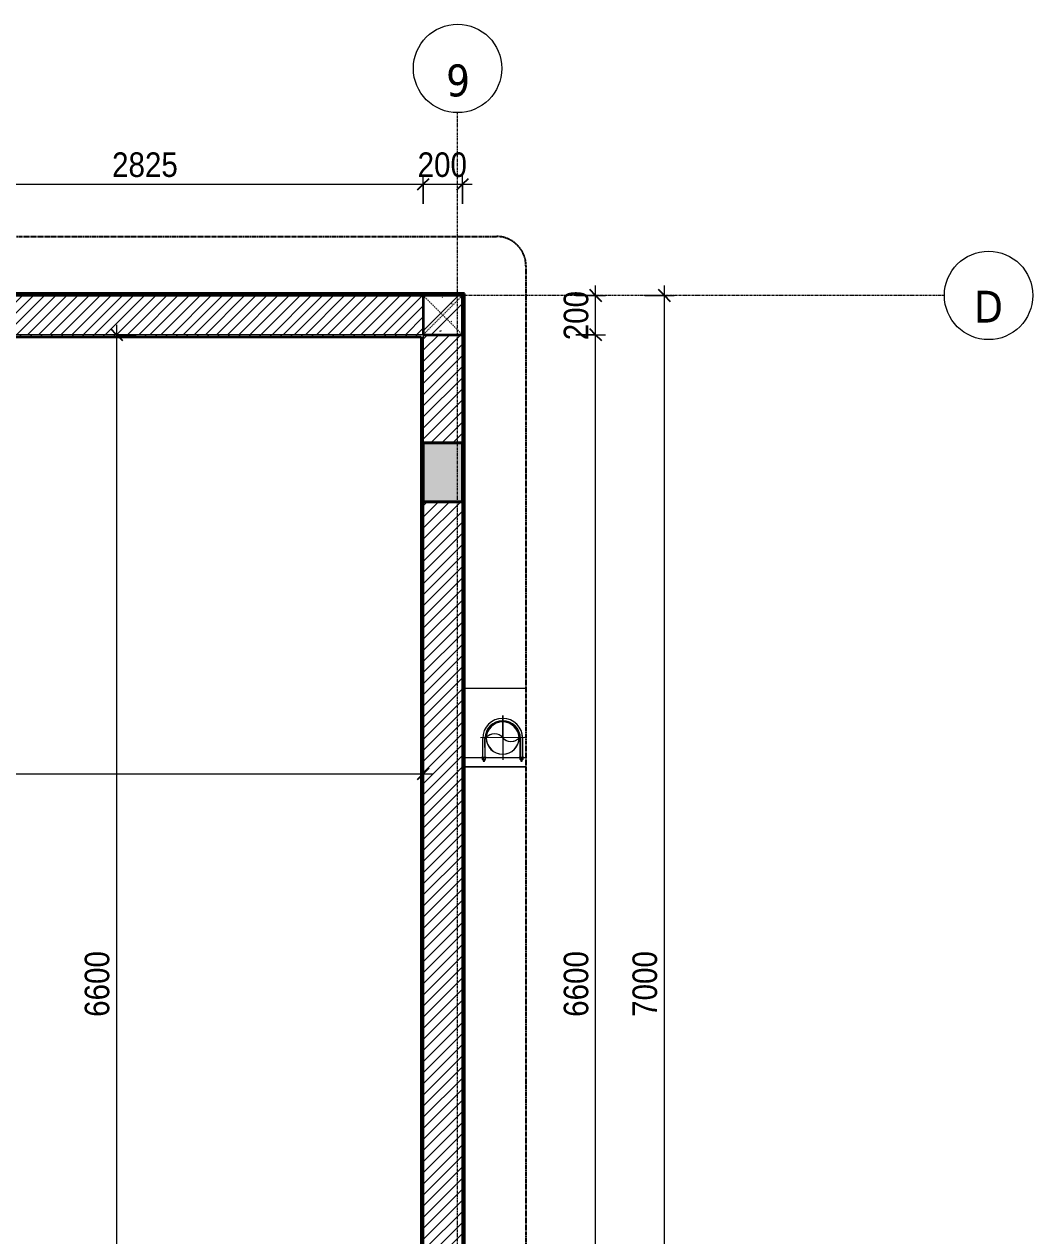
# Model space of a CAD drawing. Header units: millimetres. Extents: x 75804 to 125408, y 2002 to 35126.
# Drawn here: x 114553 to 119687, y 28752 to 34917 of the extents above; entities that cross this region are included whole.
import ezdxf

# ---------------------------------------------------------------- set-up
doc = ezdxf.new("R2010")
doc.units = ezdxf.units.MM
for name, pattern in [('Dash', [6, 3, -3]), ('Dash - Tight', [4.5, 3, -1.5]), ('Grid Line', [22.225, 12.7, -3.175, 3.175, -3.175]), ('Hidden', [7.14375, 4.7625, -2.38125]), ('IMPORT-CENTER _2_', [40.64, 25.4, -5.08, 5.08, -5.08])]:
    doc.linetypes.add(name, pattern=pattern)
for name, color, linetype, lineweight in [('0-5', 90, 'Continuous', 5), ('A-ANNO-DIMS', 211, 'Continuous', 9), ('A-ANNO-DIMS-50', 211, 'Continuous', 9), ('A-DETL-GENF-1', 92, 'Dash - Tight', 18), ('A-DETL-GENF-2', 92, 'Hidden', 25), ('A-WALL', 113, 'Continuous', 18), ('A-WALL-1', 113, 'Continuous', 35), ('A-WALL-PATT-1', 111, 'Continuous', 18), ('G-IMPT', 8, 'Continuous', 18), ('G-IMPT-2', 8, 'IMPORT-CENTER _2_', 18), ('I-WALL-2', 2, 'Continuous', 35), ('M-EQPM', 50, 'Continuous', 18), ('S-COLS', 52, 'Continuous', 18), ('S-COLS-1', 9, 'Continuous', 5), ('S-COLS-2', 7, 'Continuous', 35), ('S-COLS-5', 52, 'Continuous', 35), ('S-COLS-HDLN', 52, 'Dash', 18), ('S-COLS-HDLN-1', 254, 'Continuous', 18), ('S-GRID-1', 1, 'Grid Line', 9), ('S-GRID-IDEN', 1, 'Continuous', 9)]:
    doc.layers.add(name, color=color, linetype=linetype, lineweight=lineweight)
doc.styles.add('Tahoma_B', font='tahomabd.ttf', dxfattribs={"height": 162.5})
doc.styles.add('UTM Avo', font='', dxfattribs={"width": 0.9, "height": 125})
doc.styles.get('UTM Avo').set_extended_font_data('UTM Avo')
doc.dimstyles.new('1_Dim_chi_tiet_2_5', dxfattribs={"dimscale": 304.8, "dimtxt": 124.912619, "dimasz": 0.19685, "dimexe": 0.164042, "dimexo": 0.0625, "dimgap": 0.016404, "dimtad": 1, "dimdec": 0, "dimrnd": 5, "dimzin": 0, "dimdsep": 46, "dimtxsty": 'UTM Avo', "dimblk1": 'OBLIQUE', "dimblk2": 'OBLIQUE', "dimsah": 1, "dimcen": 0.09, "dimdle": 0.164042, "dimazin": 0, "dimtfac": 1, "dimtdec": 4, "dimtix": 1, "dimtmove": 0, "dimatfit": 3, "dimfxl": 0.328084, "dimfxlon": 1, "dimtvp": 1, "dimtolj": 1, "dimtzin": 0, "dimarcsym": 2})
pattern_1 = [(45, (33206.14, 0), (-28.284271, 28.284271), [])]
pattern_2 = [(45, (33206.14, 0), (-26.516504, 26.516504), [])]
pattern_3 = [(50, (-83477.56, -33436.94), (364.3679, -31.8783), [38.1, -419.1]), (355, (-83477.56, -33436.94), (-70.4859, 382.1133), [30.48, -335.28]), (100.451, (-83447.2, -33439.6), (293.885, 350.2334), [32.38, -356.18]), (46.184, (-83477.56, -33335.34), (542.1585, -84.0858), [57.15, -628.65]), (96.636, (-83432.4, -33342.34), (474.805, 494.8554), [48.57, -534.27]), (351.184, (-83477.56, -33335.34), (474.8102, 494.85), [45.72, -502.92]), (21, (-83426.76, -33360.74), (303.2285, -204.5305), [38.1, -419.1]), (326, (-83426.76, -33360.74), (123.6039, 368.376), [30.48, -335.28]), (71.451, (-83401.5, -33377.78), (426.8341, 163.8427), [32.38, -356.18]), (37.5, (-83477.56, -33436.94), (6.17665, 169.11015), [3.353, -327.863, 3.353, -337.007, -336.55]), (37.5, (-83477.56, -33436.94), (6.17665, 169.11015), [-671.576, 3.353, -333.197]), (7.5, (-83477.56, -33436.94), (133.63888, 200.3615), [3.353, -190.703, 3.353, -320.243, -128.27]), (7.5, (-83477.56, -33436.94), (133.63888, 200.3615), [-517.652, 3.353, -124.917]), (327.5, (-83590.85, -33436.94), (271.18182, -11.45836), [3.353, -123.647, 3.353, -918.667]), (327.5, (-83590.85, -33436.94), (271.18182, -11.45836), [-130.353, -392.887, 3.353, -522.427]), (317.5, (-83641.65, -33436.94), (296.2585, 50.85285), [3.353, -161.747, 3.353, -633.171]), (317.5, (-83641.65, -33436.94), (296.2585, 50.85285), [-168.453, -259.791, 3.353, -370.027]), (45, (-83477.56, -33436.94), (-125.7236, 125.7236), []), (45, (-83477.56, -33246.44), (-125.7236, 125.7236), [])]

# ---------------------------------------------------------------- blocks, each defined once
blk = doc.blocks.new('NCV_TKTC_KET CAU_rvt-4-TKCS_THANG MÁY TM2 - MẶT BẰNG TUM MÁI')
at = {"layer": 'S-COLS-1'}
blk.add_hatch(color=256, dxfattribs=at).paths.add_polyline_path([(83577.6, 32486.9), (83577.6, 32786.9), (83377.6, 32786.9), (83377.6, 32486.9)])
at = {"layer": 'S-COLS-2'}
for p, q in [((83577.6, 32786.9), (83377.6, 32786.9)), ((83377.6, 32786.9), (83377.6, 32486.9)), ((83577.6, 32486.9), (83577.6, 32786.9)), ((83377.6, 32486.9), (83577.6, 32486.9))]:
    blk.add_line(p, q, dxfattribs=at)
blk = doc.blocks.new('TKTC_BON NUOC MAI_260130 - TKTC_BON NUOC MAI_260130_dwg_CUM U_DN100-3426671-TKCS_THANG MÁY TM2 - MẶT BẰNG TUM MÁI')
at = {"layer": 'G-IMPT'}
blk.add_hatch(color=256, dxfattribs=at).paths.add_polyline_path([(0, 61), (0, 57), (14.8, 55.1), (28.5, 49.4), (40.3, 40.3), (49.4, 28.5), (55.1, 14.8), (57, 0), (55.1, -14.8), (49.4, -28.5), (40.3, -40.3), (28.5, -49.4), (14.8, -55.1), (0, -57), (0, -61), (15.8, -58.9), (30.5, -52.8), (43.1, -43.1), (52.8, -30.5), (58.9, -15.8), (61, 0), (58.9, 15.8), (52.8, 30.5), (43.1, 43.1), (30.5, 52.8), (15.8, 58.9)])
for p, q in [((-79.1, 66.6), (-79.1, 63.4)), ((-76.6, 66.6), (-76.6, 63.4)), ((-74.6, 66.6), (-74.6, 63.4)), ((-72.7, 69.3), (-72.7, 60.7)), ((-66.9, 67.9), (-71.7, 67.9)), ((-66.9, 62.1), (-71.7, 62.1)), ((-65, 69), (0, 69)), ((-79.1, -63.4), (-79.1, -66.6)), ((-76.6, -63.4), (-76.6, -66.6)), ((-74.6, -63.4), (-74.6, -66.6)), ((-72.7, -60.7), (-72.7, -69.3)), ((-66.9, -62.1), (-71.7, -62.1)), ((-66.9, -67.9), (-71.7, -67.9)), ((-65, -69), (0, -69))]:
    blk.add_line(p, q, dxfattribs=at)
at = {"layer": 'G-IMPT', "flags": 128}
for points in [[(-72.7, 67.6), (-78.1, 67.6), (-78.1, 62.4), (-72.7, 62.4)], [(-71.7, 59.2), (-66.9, 59.2), (-66.9, 70.8), (-71.7, 70.8)], [(-66.9, 70.8), (-66.9, 72.7), (-65, 72.7), (-65, 57.3), (-66.9, 57.3), (-66.9, 59.2)], [(-65, 61), (0, 61), (0, 57)], [(-72.7, -62.4), (-78.1, -62.4), (-78.1, -67.6), (-72.7, -67.6)], [(-71.7, -70.8), (-66.9, -70.8), (-66.9, -59.2), (-71.7, -59.2)], [(-66.9, -59.2), (-66.9, -57.3), (-65, -57.3), (-65, -72.7), (-66.9, -72.7), (-66.9, -70.8)], [(-65, -61), (0, -61), (0, -57)]]:
    blk.add_lwpolyline(points, dxfattribs=at)
at = {"layer": 'G-IMPT'}
for centre, radius, start, end in [((-78.1, 66.6), 0.96, 90, 180), ((-78.1, 63.4), 0.96, 180, 270), ((-71.1, 69.3), 1.56, 112.6199, 247.3801), ((-67.9, 65), 4.8, 143.1301, 216.8699), ((-71.1, 60.7), 1.56, 112.6199, 247.3801), ((0, 0), 69, 270, 90), ((0, 0), 61, 270, 90), ((0, 0), 57, 270, 90), ((-78.1, -63.4), 0.96, 90, 180), ((-78.1, -66.6), 0.96, 180, 270), ((-71.1, -60.7), 1.56, 112.6199, 247.3801), ((-67.9, -65), 4.8, 143.1301, 216.8699), ((-71.1, -69.3), 1.56, 112.6199, 247.3801)]:
    blk.add_arc(centre, radius, start, end, dxfattribs=at)
blk = doc.blocks.new('TKTC_BON NUOC MAI_260130 - TKTC_BON NUOC MAI_260130_dwg_$cc-3426672-TKCS_THANG MÁY TM2 - MẶT BẰNG TUM MÁI')
at = {"layer": 'G-IMPT'}
blk.add_circle((0, 0), 0.5, dxfattribs=at)
for centre, radius, start, end in [((0, 0), 0.5, 90, 270), ((0.188, 0.25), 0.313, 126.8699, 233.1301), ((-0.188, -0.25), 0.313, 306.8699, 53.1301)]:
    blk.add_arc(centre, radius, start, end, dxfattribs=at)
at = {"layer": 'G-IMPT-2'}
for p, q in [((0, -0.673), (0, 0.673)), ((-0.673, 0), (0.673, 0))]:
    blk.add_line(p, q, dxfattribs=at)
blk = doc.blocks.new('TKTC_BON NUOC MAI_260130 - TKTC_BON NUOC MAI_260130_dwg-3426650-TKCS_THANG MÁY TM2 - MẶT BẰNG TUM MÁI')
at = {"layer": 'G-IMPT'}
for p, q in [((-119251, -829634.4), (-119564.2, -829634.4)), ((-119564.2, -829984.9), (-119251, -829984.9)), ((-119251, -830033.1), (-119564.2, -830033.1)), ((-119564.2, -830033.3), (-119251, -830033.3))]:
    blk.add_line(p, q, dxfattribs=at)
at = {"extrusion": (0, 0, -1), "xscale": 168.0000000000956, "yscale": 168.0000000000956, "zscale": -168.0000000000956}
for p, rotation in [((119369.8, -829884.9), 269.9277821117897), ((119369.5, -829884.7), 269.9277821117899)]:
    blk.add_blockref('TKTC_BON NUOC MAI_260130 - TKTC_BON NUOC MAI_260130_dwg_$cc-3426672-TKCS_THANG MÁY TM2 - MẶT BẰNG TUM MÁI', p, dxfattribs=dict(at, rotation=rotation))
at = {"xscale": 1.473684210526311, "yscale": 1.473684210526311, "zscale": 1.473684210526311, "rotation": 90.07221788661575}
for p in [(-119369.8, -829888.4), (-119369.5, -829888.3)]:
    blk.add_blockref('TKTC_BON NUOC MAI_260130 - TKTC_BON NUOC MAI_260130_dwg_CUM U_DN100-3426671-TKCS_THANG MÁY TM2 - MẶT BẰNG TUM MÁI', p, dxfattribs=at)
blk = doc.blocks.new('TKTC_BON NUOC MAI_260130 - TKTC_BON NUOC MAI_260130-2047084-TKCS_THANG MÁY TM2 - MẶT BẰNG TUM MÁI')
blk.add_blockref('TKTC_BON NUOC MAI_260130 - TKTC_BON NUOC MAI_260130_dwg-3426650-TKCS_THANG MÁY TM2 - MẶT BẰNG TUM MÁI', (169499.2, 843934.4))
blk = doc.blocks.new('G1_SOF - BO TRU - 200x200-V28-TKCS_THANG MÁY TM2 - MẶT BẰNG TUM MÁI')
at = {"layer": 'S-COLS-HDLN-1'}
h = blk.add_hatch(dxfattribs=at)
h.set_pattern_fill('FP_8', color=256, style=0, pattern_type=2)
h.set_pattern_definition(pattern_3)
h.paths.add_polyline_path([(100, -100), (100, 100), (-100, 100), (-100, -100)])
h = blk.add_hatch(dxfattribs=at)
h.set_pattern_fill('FP_8', color=256, style=0, pattern_type=2)
h.set_pattern_definition(pattern_3)
h.paths.add_polyline_path([(100, -100), (100, 100), (-100, 100), (-100, -100)])
at = {"layer": 'S-COLS-5'}
for p, q in [((100, 100), (-100, 100)), ((-100, 100), (-100, -100)), ((100, -100), (100, 100)), ((-100, -100), (100, -100))]:
    blk.add_line(p, q, dxfattribs=at)
at = {"layer": 'S-COLS-HDLN'}
for p, q in [((100, 100), (-100, -100)), ((-100, 100), (100, -100))]:
    blk.add_line(p, q, dxfattribs=at)
blk = doc.blocks.new('BORDER VIEW - BORDER VIEW-1938873-TKCS_THANG MÁY TM2 - MẶT BẰNG TUM MÁI')
at = {"layer": 'A-DETL-GENF-2'}
for p, q in [((150, 8500), (6798.1, 8500)), ((6948.1, 8350), (6948.1, 150))]:
    blk.add_line(p, q, dxfattribs=at)
blk.add_arc((6798.1, 8350), 150, 0, 90, dxfattribs=at)
blk = doc.blocks.new('Grid - M_Grid Head - Circle-353313-TKCS_THANG MÁY TM2 - MẶT BẰNG TUM MÁI')
at = {"layer": 'S-GRID-IDEN'}
blk.add_circle((0, 0), 4.5, dxfattribs=at)
blk = doc.blocks.new('DIMBLOCK127-TKCS_THANG MÁY TM2 - MẶT BẰNG TUM MÁI')
at = {"layer": 'A-ANNO-DIMS-50'}
for p, q in [((113758.7, 34202.5), (113758.7, 34052.5)), ((113758.7, 34102.5), (113758.7, 34202.5)), ((113758.7, 34102.5), (116583.7, 34102.5)), ((116583.7, 34002.5), (116583.7, 34152.5)), ((116583.7, 34102.5), (116583.7, 34002.5))]:
    blk.add_line(p, q, dxfattribs=at)
at = {"layer": 'A-ANNO-DIMS-50', "lineweight": 25}
for p, q in [((113758.7, 34102.5), (113728.7, 34072.5)), ((113758.7, 34102.5), (113788.7, 34132.5)), ((116583.7, 34102.5), (116553.7, 34072.5)), ((116583.7, 34102.5), (116613.7, 34132.5))]:
    blk.add_line(p, q, dxfattribs=at)
at = {"layer": 'A-ANNO-DIMS-50', "color": 0, "insert": (115000, 34264.9), "char_height": 125, "width": 410.824, "attachment_point": 1, "line_spacing_factor": 1.110334, "style": 'UTM Avo'}
blk.add_mtext('2825', dxfattribs=at)
blk = doc.blocks.new('_Oblique')
at = {"color": 0, "linetype": 'ByBlock', "lineweight": -2}
blk.add_line((-0.5, -0.5), (0.5, 0.5), dxfattribs=at)
blk = doc.blocks.new('DIMBLOCK128-TKCS_THANG MÁY TM2 - MẶT BẰNG TUM MÁI')
at = {"layer": 'A-ANNO-DIMS-50', "lineweight": 25}
for p, q in [((116583.7, 34102.5), (116553.7, 34072.5)), ((116583.7, 34102.5), (116613.7, 34132.5)), ((116783.7, 34102.5), (116753.7, 34072.5)), ((116783.7, 34102.5), (116813.7, 34132.5))]:
    blk.add_line(p, q, dxfattribs=at)
at = {"layer": 'A-ANNO-DIMS-50'}
for p, q in [((116583.7, 34002.5), (116583.7, 34152.5)), ((116583.7, 34102.5), (116833.7, 34102.5)), ((116583.7, 34102.5), (116583.7, 34002.5)), ((116783.7, 34002.5), (116783.7, 34152.5)), ((116783.7, 34102.5), (116783.7, 34002.5))]:
    blk.add_line(p, q, dxfattribs=at)
at = {"layer": 'A-ANNO-DIMS-50', "color": 0, "insert": (116555.3, 34264.9), "char_height": 125, "width": 308.118, "attachment_point": 1, "line_spacing_factor": 1.110334, "style": 'UTM Avo'}
blk.add_mtext('200', dxfattribs=at)
blk = doc.blocks.new('DIMBLOCK138-TKCS_THANG MÁY TM2 - MẶT BẰNG TUM MÁI')
at = {"layer": 'A-ANNO-DIMS-50', "lineweight": 25}
for p, q in [((117461.3, 33336.9), (117431.3, 33366.9)), ((117461.3, 33336.9), (117491.3, 33306.9)), ((117461.3, 26736.9), (117431.3, 26766.9)), ((117461.3, 26736.9), (117491.3, 26706.9))]:
    blk.add_line(p, q, dxfattribs=at)
at = {"layer": 'A-ANNO-DIMS-50'}
for p, q in [((117361.3, 33336.9), (117511.3, 33336.9)), ((117461.3, 33336.9), (117361.3, 33336.9)), ((117461.3, 26736.9), (117461.3, 33336.9)), ((117361.3, 26736.9), (117511.3, 26736.9)), ((117461.3, 26736.9), (117361.3, 26736.9))]:
    blk.add_line(p, q, dxfattribs=at)
at = {"layer": 'A-ANNO-DIMS-50', "color": 0, "insert": (117298.9, 29865.8), "char_height": 125, "width": 410.824, "attachment_point": 1, "rotation": 90, "line_spacing_factor": 1.110334, "style": 'UTM Avo'}
blk.add_mtext('6600', dxfattribs=at)
blk = doc.blocks.new('DIMBLOCK139-TKCS_THANG MÁY TM2 - MẶT BẰNG TUM MÁI')
at = {"layer": 'A-ANNO-DIMS-50', "lineweight": 25}
for p, q in [((117461.3, 33536.9), (117431.3, 33566.9)), ((117461.3, 33536.9), (117491.3, 33506.9)), ((117461.3, 33336.9), (117431.3, 33366.9)), ((117461.3, 33336.9), (117491.3, 33306.9))]:
    blk.add_line(p, q, dxfattribs=at)
at = {"layer": 'A-ANNO-DIMS-50'}
for p, q in [((117461.3, 33336.9), (117461.3, 33586.9)), ((117361.3, 33536.9), (117511.3, 33536.9)), ((117461.3, 33536.9), (117361.3, 33536.9)), ((117361.3, 33336.9), (117511.3, 33336.9)), ((117461.3, 33336.9), (117361.3, 33336.9))]:
    blk.add_line(p, q, dxfattribs=at)
at = {"layer": 'A-ANNO-DIMS-50', "color": 0, "insert": (117298.9, 33308.6), "char_height": 125, "width": 308.118, "attachment_point": 1, "rotation": 90, "line_spacing_factor": 1.110334, "style": 'UTM Avo'}
blk.add_mtext('200', dxfattribs=at)
blk = doc.blocks.new('DIMBLOCK140-TKCS_THANG MÁY TM2 - MẶT BẰNG TUM MÁI')
at = {"layer": 'A-ANNO-DIMS-50', "lineweight": 25}
for p, q in [((117811.3, 33536.9), (117781.3, 33566.9)), ((117811.3, 33536.9), (117841.3, 33506.9)), ((117811.3, 26536.9), (117781.3, 26566.9)), ((117811.3, 26536.9), (117841.3, 26506.9))]:
    blk.add_line(p, q, dxfattribs=at)
at = {"layer": 'A-ANNO-DIMS-50'}
for p, q in [((117811.3, 26486.9), (117811.3, 33586.9)), ((117711.3, 33536.9), (117861.3, 33536.9)), ((117811.3, 33536.9), (117711.3, 33536.9)), ((117711.3, 26536.9), (117861.3, 26536.9)), ((117811.3, 26536.9), (117711.3, 26536.9))]:
    blk.add_line(p, q, dxfattribs=at)
at = {"layer": 'A-ANNO-DIMS-50', "color": 0, "insert": (117648.9, 29865.8), "char_height": 125, "width": 410.824, "attachment_point": 1, "rotation": 90, "line_spacing_factor": 1.110334, "style": 'UTM Avo'}
blk.add_mtext('7000', dxfattribs=at)
blk = doc.blocks.new('DIMBLOCK150-TKCS_THANG MÁY TM2 - MẶT BẰNG TUM MÁI')
at = {"layer": 'A-ANNO-DIMS-50', "lineweight": 25}
for p, q in [((115023.2, 33336.9), (114993.2, 33366.9)), ((115023.2, 33336.9), (115053.2, 33306.9)), ((115023.2, 26736.9), (114993.2, 26766.9)), ((115023.2, 26736.9), (115053.2, 26706.9))]:
    blk.add_line(p, q, dxfattribs=at)
at = {"layer": 'A-ANNO-DIMS-50'}
for p, q in [((115023.2, 33386.9), (115023.2, 26686.9)), ((115123.2, 33336.9), (114973.2, 33336.9)), ((115023.2, 33336.9), (115123.2, 33336.9)), ((115123.2, 26736.9), (114973.2, 26736.9)), ((115023.2, 26736.9), (115123.2, 26736.9))]:
    blk.add_line(p, q, dxfattribs=at)
at = {"layer": 'A-ANNO-DIMS-50', "color": 0, "insert": (114860.8, 29865.8), "char_height": 125, "width": 410.824, "attachment_point": 1, "rotation": 90, "line_spacing_factor": 1.110334, "style": 'UTM Avo'}
blk.add_mtext('6600', dxfattribs=at)
blk = doc.blocks.new('DIMBLOCK151-TKCS_THANG MÁY TM2 - MẶT BẰNG TUM MÁI')
at = {"layer": 'A-ANNO-DIMS-50'}
for p, q in [((110658.7, 31202.4), (110658.7, 31052.4)), ((110658.7, 31102.4), (110658.7, 31202.4)), ((116583.7, 31202.4), (116583.7, 31052.4)), ((116583.7, 31102.4), (116583.7, 31202.4)), ((110608.7, 31102.4), (116633.7, 31102.4))]:
    blk.add_line(p, q, dxfattribs=at)
at = {"layer": 'A-ANNO-DIMS-50', "lineweight": 25}
for p, q in [((110658.7, 31102.4), (110628.7, 31072.4)), ((110658.7, 31102.4), (110688.7, 31132.4)), ((116583.7, 31102.4), (116553.7, 31072.4)), ((116583.7, 31102.4), (116613.7, 31132.4))]:
    blk.add_line(p, q, dxfattribs=at)
at = {"layer": 'A-ANNO-DIMS-50', "color": 0, "insert": (113450, 31264.8), "char_height": 125, "width": 410.824, "attachment_point": 1, "line_spacing_factor": 1.110334, "style": 'UTM Avo'}
blk.add_mtext('5925', dxfattribs=at)

msp = doc.modelspace()

# ---------------------------------------------------------------- hatches: boundary and pattern name
at = {"layer": 'A-WALL-PATT-1'}
h = msp.add_hatch(dxfattribs=at)
h.set_pattern_fill('FP_1', color=256, style=0, pattern_type=2)
h.set_pattern_definition(pattern_1)
h.paths.add_polyline_path([(116573.7, 33336.9), (116583.7, 33336.9), (116583.7, 33536.9), (113758.7, 33536.9), (113758.7, 33336.9), (114048.9, 33336.9)])
h = msp.add_hatch(dxfattribs=at)
h.set_pattern_fill('FP_3', color=256, style=0, pattern_type=2)
h.set_pattern_definition(pattern_2)
h.paths.add_polyline_path([(116573.7, 33326.9), (116573.7, 33336.9), (113758.7, 33336.9), (113758.7, 33326.9), (114048.9, 33326.9)])
h = msp.add_hatch(dxfattribs=at)
h.set_pattern_fill('FP_3', color=256, style=0, pattern_type=2)
h.set_pattern_definition(pattern_2)
h.paths.add_polyline_path([(116573.7, 26746.9), (116583.7, 26746.9), (116583.7, 26836.9), (116573.7, 26836.9)])
h.paths.add_polyline_path([(116583.7, 27926.9), (116583.7, 33336.9), (116573.7, 33336.9), (116573.7, 27926.9)])
h = msp.add_hatch(dxfattribs=at)
h.set_pattern_fill('FP_1', color=256, style=0, pattern_type=2)
h.set_pattern_definition(pattern_1)
h.paths.add_polyline_path([(116783.7, 32786.9), (116783.7, 33336.9), (116583.7, 33336.9), (116583.7, 32786.9)])
h = msp.add_hatch(dxfattribs=at)
h.set_pattern_fill('FP_1', color=256, style=0, pattern_type=2)
h.set_pattern_definition(pattern_1)
h.paths.add_polyline_path([(116583.7, 28686.5), (116783.7, 28686.5), (116783.7, 32486.9), (116583.7, 32486.9), (116583.7, 29734.8)])

# ---------------------------------------------------------------- linework, layer by layer
at = {"layer": 'A-WALL'}
for q in [(113758.7, 33336.9), (116583.7, 32786.9)]:
    msp.add_line((116583.7, 33336.9), q, dxfattribs=at)
at = {"layer": 'A-WALL-1'}
for p, q in [((116583.7, 33536.9), (113758.7, 33536.9)), ((116583.7, 32786.9), (116783.7, 32786.9)), ((116783.7, 32486.9), (116583.7, 32486.9))]:
    msp.add_line(p, q, dxfattribs=at)
at = {"layer": 'I-WALL-2'}
for p, q in [((116793.7, 33546.9), (110448.5, 33546.9)), ((116793.7, 27926.9), (116793.7, 33546.9)), ((113768.7, 33326.9), (116573.7, 33326.9)), ((116573.7, 33326.9), (116573.7, 27926.9)), ((116783.7, 33336.9), (116783.7, 28386.5)), ((116583.7, 28386.5), (116583.7, 32786.9))]:
    msp.add_line(p, q, dxfattribs=at)
at = {"layer": 'S-GRID-1'}
for p, q in [((116758.7, 33217), (116758.7, 34467)), ((117986.5, 33536.9), (110110.8, 33536.9)), ((119236.5, 33536.9), (117986.5, 33536.9)), ((116758.7, 25279.5), (116758.7, 33217))]:
    msp.add_line(p, q, dxfattribs=at)

# ---------------------------------------------------------------- block references
at = {"layer": '0-5'}
msp.add_blockref('NCV_TKTC_KET CAU_rvt-4-TKCS_THANG MÁY TM2 - MẶT BẰNG TUM MÁI', (33206.1, 0), dxfattribs=at)
at = {"layer": 'A-DETL-GENF-1'}
msp.add_blockref('BORDER VIEW - BORDER VIEW-1938873-TKCS_THANG MÁY TM2 - MẶT BẰNG TUM MÁI', (110158.7, 25336.9), dxfattribs=at)
at = {"layer": 'M-EQPM'}
msp.add_blockref('TKTC_BON NUOC MAI_260130 - TKTC_BON NUOC MAI_260130-2047084-TKCS_THANG MÁY TM2 - MẶT BẰNG TUM MÁI', (66858.7, 17236.9), dxfattribs=at)
at = {"layer": 'S-COLS'}
msp.add_blockref('G1_SOF - BO TRU - 200x200-V28-TKCS_THANG MÁY TM2 - MẶT BẰNG TUM MÁI', (116683.7, 33436.9), dxfattribs=at)
at = {"layer": 'S-GRID-IDEN', "xscale": 49.99999999999998, "yscale": 49.99999999999998, "zscale": 49.99999999999998}
msp.add_blockref('Grid - M_Grid Head - Circle-353313-TKCS_THANG MÁY TM2 - MẶT BẰNG TUM MÁI', (116758.7, 34692), dxfattribs=at)
at = {"layer": 'S-GRID-IDEN', "xscale": 49.99999999999998, "yscale": 49.99999999999998, "zscale": 49.99999999999998, "rotation": 89.99999999999984}
msp.add_blockref('Grid - M_Grid Head - Circle-353313-TKCS_THANG MÁY TM2 - MẶT BẰNG TUM MÁI', (119461.5, 33536.9), dxfattribs=at)

# ---------------------------------------------------------------- dimensions: what is measured, and where the dimension line sits
at = {"layer": 'A-ANNO-DIMS'}
for base, p1, p2, override, picture, middle in [((116583.7, 34102.5), (113758.7, 34202.5), (116583.7, 34002.5), {"dimpost": '<>', "dimfxl": 2832.070797}, 'DIMBLOCK127-TKCS_THANG MÁY TM2 - MẶT BẰNG TUM MÁI', (115171.2, 34172.2)), ((116783.7, 34102.5), (116583.7, 34002.5), (116783.7, 34002.5), {"dimpost": '<>', "dimfxl": 200}, 'DIMBLOCK128-TKCS_THANG MÁY TM2 - MẶT BẰNG TUM MÁI', (116683.7, 34172.2)), ((116583.7, 31102.4), (110658.7, 31202.4), (116583.7, 31202.4), {"dimpost": '<>', "dimfxl": 5925}, 'DIMBLOCK151-TKCS_THANG MÁY TM2 - MẶT BẰNG TUM MÁI', (113621.2, 31172.1))]:
    dim = msp.add_linear_dim(base=base, p1=p1, p2=p2, dimstyle='1_Dim_chi_tiet_2_5', override=override, dxfattribs=at)
    dim.commit()
    dim.dimension.update_dxf_attribs({"geometry": picture, "text_midpoint": middle})
for base, p1, p2, override, picture, middle in [((117461.3, 33536.9), (117361.3, 33336.9), (117361.3, 33536.9), {"dimpost": '<>', "dimfxl": 200}, 'DIMBLOCK139-TKCS_THANG MÁY TM2 - MẶT BẰNG TUM MÁI', (117391.6, 33436.9)), ((117811.3, 33536.9), (117711.3, 26536.9), (117711.3, 33536.9), {"dimpost": '<>', "dimfxl": 7000}, 'DIMBLOCK140-TKCS_THANG MÁY TM2 - MẶT BẰNG TUM MÁI', (117741.6, 30036.9)), ((115023.2, 26736.9), (115123.2, 33336.9), (115123.2, 26736.9), {"dimpost": '<>', "dimfxl": 6600}, 'DIMBLOCK150-TKCS_THANG MÁY TM2 - MẶT BẰNG TUM MÁI', (114953.5, 30036.9)), ((117461.3, 33336.9), (117361.3, 26736.9), (117361.3, 33336.9), {"dimpost": '<>', "dimfxl": 6600}, 'DIMBLOCK138-TKCS_THANG MÁY TM2 - MẶT BẰNG TUM MÁI', (117391.6, 30036.9))]:
    dim = msp.add_linear_dim(base=base, p1=p1, p2=p2, angle=90, dimstyle='1_Dim_chi_tiet_2_5', override=override, dxfattribs=at)
    dim.commit()
    dim.dimension.update_dxf_attribs({"geometry": picture, "text_midpoint": middle})

# ---------------------------------------------------------------- next in the draw order: texts
at = {"layer": 'S-GRID-IDEN', "char_height": 162.5, "attachment_point": 5, "line_spacing_factor": 0.996129, "style": 'Tahoma_B', "bg_fill": 3, "box_fill_scale": 1.25, "bg_fill_color": 256, "bg_fill_true_color": 13158600, "bg_fill_transparency": 0}
for s, insert, width in [('\\pt634.99962,1269.99925,1905.0005,2540.00013,3174.99975,3809.99937,4445.00062,5080.00025,5714.99987,6349.9995,6985.00075,7620.00037,8255,8889.99962,9524.99925,10160.0005,10795.00013,11429.99975,12064.99938,12700.00063,13335.00025,13969.99988,14604.9995,15240.00075,15875.00038,16510,17144.99963,17779.99925,18415.0005,19050.00013,19684.99975,20319.99938;9', (116761.1, 34629.6), 145.5), ('\\pt634.99962,1269.99925,1905.0005,2540.00013,3174.99975,3809.99937,4445.00062,5080.00025,5714.99987,6349.9995,6985.00075,7620.00037,8255,8889.99962,9524.99925,10160.0005,10795.00013,11429.99975,12064.99938,12700.00063,13335.00025,13969.99988,14604.9995,15240.00075,15875.00038,16510,17144.99963,17779.99925,18415.0005,19050.00013,19684.99975,20319.99938;D', (119461, 33479.7), 172)]:
    msp.add_mtext(s, dxfattribs=dict(at, insert=insert, width=width))

doc.saveas('drawing.dxf')
